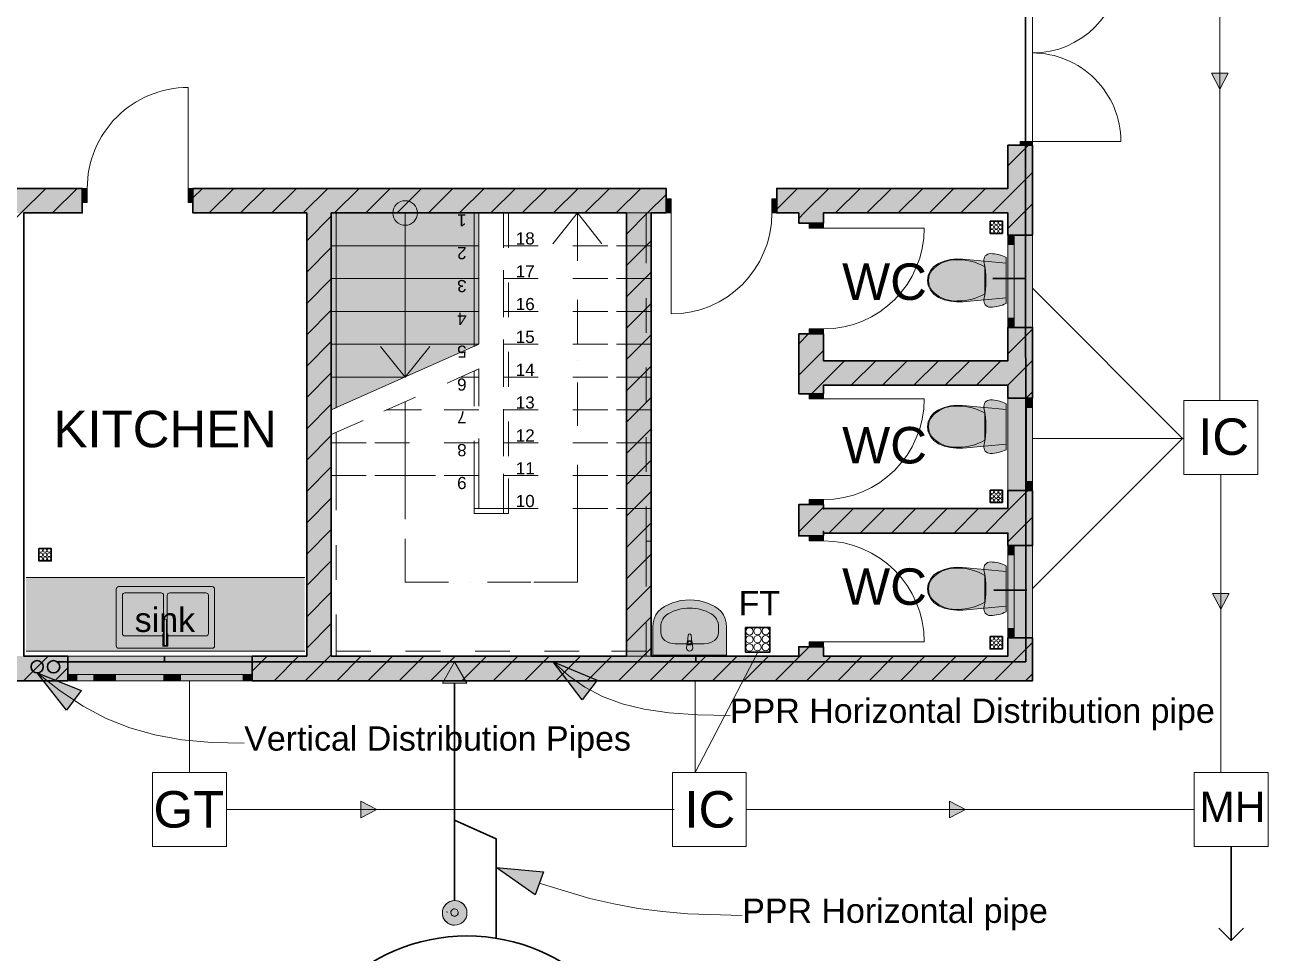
# Model space of a CAD drawing. Header units: millimetres. Extents: x 0.6 to 15.5, y 0.6 to 11.3.
# Drawn here: x 7.89 to 11.869, y 3.903 to 6.873 of the extents above; entities that cross this region are included whole.
import ezdxf

# ---------------------------------------------------------------- set-up
doc = ezdxf.new("R2010")
doc.units = ezdxf.units.MM
doc.layers.add('PDF_Geometry', color=7, linetype='Continuous', true_color=0x029e21)
doc.layers.add('PDF_Solid Fills', color=7, linetype='Continuous', true_color=0xffffff)
doc.layers.add('PDF_Text', color=7, linetype='Continuous')
doc.styles.add('PDF Arial-BoldMT', font='arial.ttf')
doc.styles.add('PDF ArialMT', font='arial.ttf')

msp = doc.modelspace()

# ---------------------------------------------------------------- hatches: boundary and pattern name
at = {"layer": 'PDF_Solid Fills', "transparency": 33554559}
for color, points in [(256, [(11.0358, 6.1999), (11.0358, 6.4873), (11.0752, 6.4873), (11.1146, 6.4873), (11.1146, 6.1999), (11.0555, 6.1999)]), (256, [(7.3679, 6.3495), (8.0736, 6.3495), (8.0736, 6.3042), (8.0736, 6.2708), (7.3679, 6.2708), (7.3679, 6.316)]), (256, [(8.4279, 6.3042), (8.4279, 6.3495), (9.9419, 6.3495), (9.9419, 6.316), (9.9419, 6.2708), (8.4279, 6.2708)]), (256, [(10.2963, 6.3495), (11.0358, 6.3495), (11.0358, 6.2708), (10.2963, 6.2708), (10.2963, 6.316)]), (256, [(10.3665, 6.2708), (10.4453, 6.2708), (10.4453, 6.2385), (10.4, 6.2385), (10.3665, 6.2385)]), (256, [(11.0358, 5.9047), (11.0358, 6.1999), (11.0555, 6.1999), (11.1146, 6.1999), (11.1146, 5.9047), (11.0555, 5.9047)]), (256, [(11.0301, 6.1288), (11.0301, 5.9817), (11.0242, 5.9789), (11.0181, 5.9764), (11.0119, 5.9744), (11.0055, 5.9727), (10.9991, 5.9713), (10.9926, 5.9703), (10.9861, 5.9698), (10.9795, 5.9696), (10.975, 5.9701), (10.9706, 5.9716), (10.9668, 5.974), (10.9635, 5.9772), (10.961, 5.981), (10.9594, 5.9853), (10.9588, 5.9898), (10.9593, 5.9944), (10.9619, 6.0095), (10.9638, 6.0246), (10.965, 6.0399), (10.9654, 6.0552), (10.965, 6.0705), (10.9638, 6.0858), (10.9619, 6.101), (10.9593, 6.116), (10.9588, 6.1206), (10.9594, 6.1251), (10.961, 6.1294), (10.9635, 6.1333), (10.9668, 6.1364), (10.9706, 6.1388), (10.975, 6.1403), (10.9795, 6.1408), (10.9861, 6.1407), (10.9926, 6.1401), (10.9991, 6.1391), (11.0055, 6.1378), (11.0119, 6.136), (11.0181, 6.134), (11.0242, 6.1316)]), (256, [(10.8516, 6.1219), (10.8718, 6.1241), (10.8921, 6.1234), (11.0301, 6.1107), (11.0301, 5.9997), (10.8921, 5.987), (10.8718, 5.9864), (10.8516, 5.9885), (10.832, 5.9934), (10.8135, 6.0009), (10.7989, 6.011), (10.7876, 6.024), (10.7806, 6.039), (10.7781, 6.0552), (10.7806, 6.0714), (10.7876, 6.0864), (10.7989, 6.0995), (10.8135, 6.1096), (10.832, 6.117)]), (256, [(11.0358, 5.6781), (11.0358, 5.9047), (11.0555, 5.9047), (11.1146, 5.9047), (11.1146, 5.6781), (11.0949, 5.6781)]), (256, [(10.3665, 5.6926), (10.3665, 5.8842), (10.4, 5.8842), (10.4453, 5.8842), (10.4453, 5.6926), (10.4, 5.6926)]), (256, [(10.8516, 5.654), (10.8718, 5.6561), (10.8921, 5.6555), (11.0301, 5.6428), (11.0301, 5.5318), (10.8921, 5.519), (10.8718, 5.5184), (10.8516, 5.5206), (10.832, 5.5255), (10.8135, 5.5329), (10.7989, 5.543), (10.7876, 5.556), (10.7806, 5.5711), (10.7781, 5.5873), (10.7806, 5.6034), (10.7876, 5.6185), (10.7989, 5.6315), (10.8135, 5.6416), (10.832, 5.6491)]), (256, [(11.0301, 5.6608), (11.0301, 5.5137), (11.0242, 5.5109), (11.0181, 5.5085), (11.0119, 5.5064), (11.0055, 5.5047), (10.9991, 5.5034), (10.9926, 5.5024), (10.9861, 5.5018), (10.9795, 5.5016), (10.975, 5.5021), (10.9706, 5.5036), (10.9668, 5.506), (10.9635, 5.5092), (10.961, 5.5131), (10.9594, 5.5173), (10.9588, 5.5219), (10.9593, 5.5264), (10.9619, 5.5415), (10.9638, 5.5567), (10.965, 5.572), (10.9654, 5.5873), (10.965, 5.6026), (10.9638, 5.6178), (10.9619, 5.633), (10.9593, 5.6481), (10.9588, 5.6527), (10.9594, 5.6572), (10.961, 5.6615), (10.9635, 5.6653), (10.9668, 5.6685), (10.9706, 5.6709), (10.975, 5.6724), (10.9795, 5.6729), (10.9861, 5.6727), (10.9926, 5.6721), (10.9991, 5.6712), (11.0055, 5.6698), (11.0119, 5.6681), (11.0181, 5.666), (11.0242, 5.6636)]), (256, [(11.1146, 5.3828), (11.0949, 5.3828), (11.0358, 5.3828), (11.0358, 5.6781), (11.0949, 5.6781), (11.1146, 5.6781)]), (256, [(11.0949, 5.3828), (11.1146, 5.3828), (11.1146, 5.2071), (11.0555, 5.2071), (11.0358, 5.2071), (11.0358, 5.3828)]), (256, [(10.3665, 5.2377), (10.3665, 5.3383), (10.4, 5.3383), (10.4453, 5.3383), (10.4453, 5.2377), (10.4, 5.2377)]), (256, [(11.0358, 5.2071), (11.0555, 5.2071), (11.1146, 5.2071), (11.1146, 4.9119), (11.0555, 4.9119), (11.0358, 4.9119)]), (256, [(10.8516, 5.1356), (10.8718, 5.1377), (10.8921, 5.1371), (11.0301, 5.1244), (11.0301, 5.0134), (10.8921, 5.0006), (10.8718, 5), (10.8516, 5.0022), (10.832, 5.0071), (10.8135, 5.0145), (10.7989, 5.0246), (10.7876, 5.0377), (10.7806, 5.0527), (10.7781, 5.0689), (10.7806, 5.0851), (10.7876, 5.1001), (10.7989, 5.1131), (10.8135, 5.1232), (10.832, 5.1307)]), (256, [(11.0301, 5.1424), (11.0301, 4.9953), (11.0242, 4.9925), (11.0181, 4.9901), (11.0119, 4.9881), (11.0055, 4.9863), (10.9991, 4.985), (10.9926, 4.984), (10.9861, 4.9834), (10.9795, 4.9832), (10.975, 4.9838), (10.9706, 4.9853), (10.9668, 4.9877), (10.9635, 4.9908), (10.961, 4.9947), (10.9594, 4.999), (10.9588, 5.0035), (10.9593, 5.0081), (10.9619, 5.0231), (10.9638, 5.0383), (10.965, 5.0536), (10.9654, 5.0689), (10.965, 5.0842), (10.9638, 5.0995), (10.9619, 5.1146), (10.9593, 5.1297), (10.9588, 5.1343), (10.9594, 5.1388), (10.961, 5.1431), (10.9635, 5.1469), (10.9668, 5.1501), (10.9706, 5.1525), (10.975, 5.154), (10.9795, 5.1545), (10.9861, 5.1543), (10.9926, 5.1538), (10.9991, 5.1528), (11.0055, 5.1514), (11.0119, 5.1497), (11.0181, 5.1477), (11.0242, 5.1452)]), (256, [(8.4892, 5.0756), (8.4948, 5.0733), (8.4971, 5.0677), (8.4971, 4.8866), (8.4948, 4.881), (8.4892, 4.8787), (8.19, 4.8787), (8.1844, 4.881), (8.1821, 4.8866), (8.1821, 5.0677), (8.1844, 5.0733), (8.19, 5.0756)]), (256, [(10.1355, 4.8568), (9.8992, 4.8568), (9.8992, 4.947), (9.9004, 4.9603), (9.9038, 4.9731), (9.9093, 4.9851), (9.9168, 4.9959), (9.926, 5.0052), (9.9366, 5.0125), (9.9622, 5.0243), (9.9894, 5.0316), (10.0174, 5.034), (10.0453, 5.0316), (10.0725, 5.0243), (10.0981, 5.0125), (10.1088, 5.0052), (10.1179, 4.9959), (10.1254, 4.9851), (10.1309, 4.9731), (10.1343, 4.9603), (10.1355, 4.947)]), (256, [(8.3431, 4.9684), (8.3431, 4.8905), (8.3421, 4.8881), (8.3396, 4.887), (8.3371, 4.8881), (8.3361, 4.8905), (8.3361, 4.9684), (8.3371, 4.9709), (8.3396, 4.972), (8.3421, 4.971)]), (256, [(8.3475, 4.9106), (8.3475, 4.885), (8.3317, 4.885), (8.3317, 4.9106), (8.3361, 4.9106), (8.3361, 4.8905), (8.3371, 4.8881), (8.3396, 4.887), (8.3421, 4.8881), (8.3431, 4.8905), (8.3431, 4.9106)]), (256, [(10.0272, 4.8794), (10.0243, 4.8724), (10.0174, 4.8695), (10.0104, 4.8724), (10.0075, 4.8794), (10.0091, 4.8959), (10.0104, 4.8996), (10.013, 4.9205), (10.0144, 4.9232), (10.0174, 4.9243), (10.0203, 4.9232), (10.0217, 4.9205), (10.0243, 4.8996), (10.0256, 4.8959)]), (256, [(11.0358, 4.8534), (11.0358, 4.9119), (11.0555, 4.9119), (11.1146, 4.9119), (11.1146, 4.7747)]), (256, [(10.3665, 4.8534), (10.3665, 4.8833), (10.4, 4.8833), (10.4453, 4.8833), (10.4453, 4.8534)]), (256, [(8.027, 4.8534), (8.027, 4.7944), (8.027, 4.7747), (7.486, 4.7747), (7.486, 4.7944), (7.486, 4.8534)]), (256, [(8.027, 4.7747), (8.027, 4.7944), (8.027, 4.8534), (8.6175, 4.8534), (8.6175, 4.7944), (8.6175, 4.7747)]), (256, [(11.0358, 4.8534), (11.1146, 4.7747), (8.6175, 4.7747), (8.6175, 4.7944), (8.6175, 4.8534)]), (7, [(9.2265, 4.0386), (9.2278, 4.044), (9.2344, 4.0564), (9.2449, 4.0657), (9.2653, 4.0715), (9.2785, 4.0692), (9.2902, 4.0627), (9.3016, 4.0473), (9.3045, 4.0284), (9.2981, 4.0103), (9.2839, 3.9974), (9.2653, 3.9927), (9.2511, 3.9954), (9.2387, 4.0031), (9.2309, 4.013), (9.2266, 4.0249)])]:
    msp.add_hatch(color=color, dxfattribs=at).paths.add_polyline_path(points)

# ---------------------------------------------------------------- linework, layer by layer
at = {"layer": 'PDF_Geometry', "color": 123, "lineweight": 18, "true_color": 0x71cebe}
msp.add_lwpolyline([(1.5082, 8.7905), (11.1146, 8.7905), (11.1146, 4.7747), (6.6264, 4.7747), (6.6264, 3.2786), (5.2878, 3.2786), (5.2878, 4.7747), (1.5082, 4.7747)], close=True, dxfattribs=at)
at = {"layer": 'PDF_Geometry', "color": 5, "lineweight": 35}
for points in [[(10.019, 8.7278), (11.0913, 8.7278), (11.0928, 4.8353), (7.9935, 4.8353)], [(11.0923, 6.0608), (10.9873, 6.0608)], [(11.0961, 5.0643), (10.991, 5.0643)], [(8.3371, 4.8353), (8.3371, 4.8534)], [(10.0374, 4.8353), (10.0374, 4.8534)], [(9.2653, 4.7671), (9.2653, 4.0715)], [(9.2653, 4.3284), (9.3983, 4.2689), (9.3983, 3.9508)], [(11.7505, 4.2447), (11.7505, 3.9439)]]:
    msp.add_lwpolyline(points, dxfattribs=at)
at = {"layer": 'PDF_Geometry', "color": 7, "lineweight": 13}
for points in [[(11.714, 5.6706), (11.714, 7.914)], [(11.1146, 5.0698), (11.5946, 5.5499), (11.1146, 6.0299)], [(11.1146, 5.5499), (11.5992, 5.5499)], [(11.7173, 5.4344), (11.7173, 4.481)], [(10.0345, 4.7747), (10.0345, 4.481), (10.235, 4.8664)], [(8.4168, 4.7747), (8.4168, 4.481)], [(8.5349, 4.3629), (9.9681, 4.3629)], [(10.1982, 4.3629), (11.6324, 4.3629)], [(11.7899, 3.9833), (11.7505, 3.9439), (11.7111, 3.9833)]]:
    msp.add_lwpolyline(points, dxfattribs=at)
at = {"layer": 'PDF_Geometry', "color": 30, "lineweight": 18, "true_color": 0xff6600}
for points in [[(11.1146, 7.0653), (11.3972, 7.0653, -0.414171), (11.1146, 6.7826, -0.414223), (11.3972, 6.4999), (11.1146, 6.4999)], [(8.4122, 6.3495), (8.4122, 6.6723, 0.414238), (8.0894, 6.3495)], [(9.9577, 6.2708), (9.9577, 5.9479, 0.414193), (10.2805, 6.2708)], [(10.4453, 6.2228), (10.7681, 6.2228, -0.414146), (10.4453, 5.8999)], [(10.4453, 5.6769), (10.7681, 5.6769, -0.414192), (10.4453, 5.354)], [(10.4453, 4.8991), (10.7681, 4.8991, 0.414193), (10.4453, 5.2219)]]:
    msp.add_lwpolyline(points, format="xyb", dxfattribs=at)
at = {"layer": 'PDF_Geometry', "color": 8, "lineweight": 15, "true_color": 0x7f7f7f}
for points in [[(11.7407, 6.7179), (11.6873, 6.7179), (11.714, 6.6673)], [(11.7439, 5.054), (11.6906, 5.054), (11.7173, 5.0034)], [(8.965, 4.3895), (8.965, 4.3362), (9.0157, 4.3629)], [(10.8494, 4.3895), (10.8494, 4.3362), (10.9, 4.3629)]]:
    msp.add_lwpolyline(points, close=True, dxfattribs=at)
at = {"layer": 'PDF_Geometry', "color": 7, "lineweight": 35}
for points in [[(11.0358, 6.4873), (11.0752, 6.4873), (11.0358, 6.4873), (11.0358, 6.4704), (11.0358, 6.4873), (11.0358, 6.3495), (10.2963, 6.3495), (10.3108, 6.3495), (10.2963, 6.3495)], [(11.1146, 6.4873), (11.0752, 6.4873), (11.1146, 6.4873), (11.1146, 6.4704), (11.1146, 6.4873), (11.1146, 6.1999), (11.0555, 6.1999), (11.0358, 6.1999), (11.0358, 6.2708), (10.4453, 6.2708), (10.4453, 6.2385), (10.4, 6.2385), (10.3665, 6.2385), (10.3665, 6.2531), (10.3665, 6.2385), (10.3665, 6.2708), (10.2963, 6.2708), (10.3108, 6.2708), (10.2963, 6.2708), (10.2963, 6.316), (10.2963, 6.3495), (10.2963, 6.316), (10.2963, 6.2708)], [(7.3679, 6.3495), (7.3824, 6.3495), (7.3679, 6.3495), (7.3679, 6.316), (7.3679, 6.3495), (8.0736, 6.3495), (8.059, 6.3495), (8.0736, 6.3495), (8.0736, 6.3042), (8.0736, 6.2708), (8.0736, 6.3042), (8.0736, 6.3495)], [(9.9419, 6.3495), (8.4279, 6.3495), (8.4425, 6.3495), (8.4279, 6.3495), (8.4279, 6.3042), (8.4279, 6.2708), (8.4279, 6.3042), (8.4279, 6.3495)], [(7.486, 4.7944), (7.486, 4.7747), (8.027, 4.7747), (8.027, 4.7944), (8.027, 4.8534), (7.8862, 4.8534), (7.8862, 6.2708), (8.0736, 6.2708), (8.059, 6.2708), (8.0736, 6.2708)], [(8.4279, 6.2708), (8.4425, 6.2708), (8.4279, 6.2708), (8.7917, 6.2708), (8.7917, 4.8534), (8.6175, 4.8534), (8.6175, 4.7944), (8.6175, 4.7747)], [(10.3665, 4.8833), (10.4, 4.8833), (10.3665, 4.8833), (10.3665, 4.8688), (10.3665, 4.8833), (10.3665, 4.8534), (9.8941, 4.8534), (9.8941, 6.2708), (9.9419, 6.2708), (9.9274, 6.2708), (9.9419, 6.2708)], [(10.4453, 6.2385), (10.4453, 6.2531), (10.4453, 6.2385), (10.4, 6.2385), (10.3665, 6.2385)], [(11.0358, 6.1999), (11.0555, 6.1999)], [(10.3665, 5.8842), (10.3665, 5.8696), (10.3665, 5.8842), (10.4, 5.8842), (10.4453, 5.8842), (10.4453, 5.7983), (11.0358, 5.7983), (11.0358, 5.9047), (11.0555, 5.9047), (11.1146, 5.9047), (11.1146, 5.6781), (11.0949, 5.6781)], [(11.0358, 5.9047), (11.0555, 5.9047)], [(10.3665, 5.6926), (10.4, 5.6926), (10.3665, 5.6926), (10.3665, 5.7072), (10.3665, 5.6926), (10.3665, 5.8842), (10.4, 5.8842), (10.4453, 5.8842), (10.4453, 5.8696), (10.4453, 5.8842)], [(10.4453, 5.6926), (10.4, 5.6926), (10.4453, 5.6926), (10.4453, 5.7072), (10.4453, 5.6926), (10.4453, 5.7196), (11.0358, 5.7196), (11.0358, 5.6781), (11.0949, 5.6781), (11.1146, 5.6781)], [(10.4453, 5.2377), (10.4, 5.2377), (10.3665, 5.2377), (10.4, 5.2377), (10.4453, 5.2377), (10.4453, 5.2522), (10.4453, 5.2377), (10.4453, 5.2471), (11.0358, 5.2471), (11.0358, 5.2071), (11.0555, 5.2071), (11.1146, 5.2071), (11.1146, 5.3828), (11.0949, 5.3828), (11.0358, 5.3828), (11.0358, 5.3259), (10.4453, 5.3259), (10.4453, 5.3383), (10.4, 5.3383), (10.3665, 5.3383), (10.3665, 5.3237), (10.3665, 5.3383)], [(11.1146, 5.3828), (11.0949, 5.3828)], [(10.3665, 5.2377), (10.3665, 5.2522), (10.3665, 5.2377), (10.3665, 5.3383), (10.4, 5.3383), (10.4453, 5.3383), (10.4453, 5.3237), (10.4453, 5.3383)], [(11.0358, 5.2071), (11.0555, 5.2071)], [(10.4453, 4.8833), (10.4, 4.8833), (10.4453, 4.8833), (10.4453, 4.8688), (10.4453, 4.8833), (10.4453, 4.8534), (11.0358, 4.8534), (11.0358, 4.9119), (11.0555, 4.9119), (11.1146, 4.9119), (11.1146, 4.7747), (8.6175, 4.7747), (8.6175, 4.7944)], [(11.0358, 4.9119), (11.0555, 4.9119)], [(8.027, 4.7747), (8.027, 4.7944)]]:
    msp.add_lwpolyline(points, dxfattribs=at)
at = {"layer": 'PDF_Geometry', "color": 21, "lineweight": 9, "true_color": 0xff9955}
for points in [[(11.1014, 6.4873), (11.0358, 6.4218)], [(11.1146, 6.4003), (11.0358, 6.3216), (10.9851, 6.2708)], [(7.8075, 6.2), (7.8782, 6.2708), (7.957, 6.3495)], [(8.0572, 6.3495), (7.9785, 6.2708)], [(8.4581, 6.3495), (8.4279, 6.3194)], [(8.5583, 6.3495), (8.4796, 6.2708)], [(8.6585, 6.3495), (8.5798, 6.2708)], [(8.7587, 6.3495), (8.68, 6.2708)], [(8.859, 6.3495), (8.7802, 6.2708)], [(8.9592, 6.3495), (8.8804, 6.2708)], [(9.0594, 6.3495), (8.9807, 6.2708)], [(9.1596, 6.3495), (9.0809, 6.2708)], [(9.2598, 6.3495), (9.1811, 6.2708)], [(9.3601, 6.3495), (9.2813, 6.2708)], [(9.4603, 6.3495), (9.3815, 6.2708)], [(9.5605, 6.3495), (9.4818, 6.2708)], [(9.6607, 6.3495), (9.582, 6.2708)], [(9.7609, 6.3495), (9.6822, 6.2708)], [(9.8612, 6.3495), (9.7824, 6.2708)], [(9.8154, 6.2035), (9.8826, 6.2708), (9.9419, 6.3301)], [(10.3622, 6.3495), (10.2963, 6.2835)], [(10.4625, 6.3495), (10.3837, 6.2708), (10.3665, 6.2536)], [(10.5627, 6.3495), (10.484, 6.2708)], [(10.6629, 6.3495), (10.5842, 6.2708)], [(10.7631, 6.3495), (10.6844, 6.2708)], [(10.8633, 6.3495), (10.7846, 6.2708)], [(10.9636, 6.3495), (10.8848, 6.2708)], [(11.1146, 6.3001), (11.0358, 6.2213)], [(8.7917, 6.1821), (8.8705, 6.2608)], [(9.8154, 6.1033), (9.8941, 6.182)], [(8.7917, 6.0818), (8.8705, 6.1606)], [(8.7917, 5.9816), (8.8705, 6.0604)], [(9.8154, 6.0031), (9.8941, 6.0818)], [(9.8154, 5.9028), (9.8941, 5.9816)], [(8.7917, 5.8814), (8.8705, 5.9601)], [(11.1146, 5.8992), (11.0358, 5.8205)], [(8.7917, 5.7812), (8.8705, 5.8599)], [(9.8154, 5.8026), (9.8941, 5.8814)], [(10.398, 5.8842), (10.3665, 5.8527)], [(10.4453, 5.8312), (10.3665, 5.7525)], [(9.8154, 5.7024), (9.8941, 5.7811)], [(10.4069, 5.6926), (10.4453, 5.731), (10.5126, 5.7983)], [(10.5341, 5.7196), (10.6128, 5.7983)], [(10.6343, 5.7196), (10.7131, 5.7983)], [(10.7345, 5.7196), (10.8133, 5.7983)], [(10.8348, 5.7196), (10.9135, 5.7983)], [(10.935, 5.7196), (11.0137, 5.7983)], [(11.1146, 5.799), (11.0358, 5.7202), (11.0352, 5.7196)], [(8.7917, 5.681), (8.8705, 5.7597)], [(11.1146, 5.6987), (11.0939, 5.6781)], [(8.7917, 5.5807), (8.8705, 5.6595)], [(9.8154, 5.6021), (9.8941, 5.6809)], [(9.8154, 5.5019), (9.8941, 5.5807)], [(8.7917, 5.4805), (8.8705, 5.5593)], [(8.7917, 5.3803), (8.8705, 5.459)], [(9.8154, 5.4017), (9.8941, 5.4805)], [(9.8154, 5.3015), (9.8941, 5.3803)], [(11.0993, 5.3828), (11.0358, 5.3194), (10.9636, 5.2471)], [(8.7917, 5.2801), (8.8705, 5.3588)], [(10.4453, 5.3301), (10.3665, 5.2514)], [(10.4625, 5.2471), (10.5413, 5.3259)], [(10.5628, 5.2471), (10.6415, 5.3259)], [(10.663, 5.2471), (10.7417, 5.3259)], [(10.7632, 5.2471), (10.8419, 5.3259)], [(10.8634, 5.2471), (10.9422, 5.3259)], [(11.1146, 5.2979), (11.0358, 5.2191)], [(8.7917, 5.1799), (8.8705, 5.2586)], [(9.8154, 5.2013), (9.8941, 5.28)], [(9.8154, 5.1011), (9.8941, 5.1798)], [(8.7917, 5.0796), (8.8705, 5.1584)], [(8.7917, 4.9794), (8.8705, 5.0582)], [(9.8154, 5.0008), (9.8941, 5.0796)], [(9.8154, 4.9006), (9.8941, 4.9793)], [(8.7917, 4.8792), (8.8705, 4.9579)], [(11.1146, 4.897), (11.0534, 4.8358), (10.9923, 4.7747)], [(8.7874, 4.7747), (8.8662, 4.8534), (8.8705, 4.8577)], [(9.7896, 4.7747), (9.8684, 4.8534), (9.8941, 4.8792)], [(10.3994, 4.8833), (10.3695, 4.8534), (10.2907, 4.7747)], [(7.9642, 4.8534), (7.8855, 4.7747)], [(8.027, 4.816), (7.9857, 4.7747)], [(8.6657, 4.8534), (8.6175, 4.8053)], [(8.766, 4.8534), (8.6872, 4.7747)], [(8.9664, 4.8534), (8.8877, 4.7747)], [(9.0666, 4.8534), (8.9879, 4.7747)], [(9.1668, 4.8534), (9.0881, 4.7747)], [(9.2671, 4.8534), (9.1883, 4.7747)], [(9.3673, 4.8534), (9.2885, 4.7747)], [(9.4675, 4.8534), (9.3888, 4.7747)], [(9.5678, 4.8534), (9.489, 4.7747)], [(9.6679, 4.8534), (9.5892, 4.7747)], [(9.7682, 4.8534), (9.6894, 4.7747)], [(9.9686, 4.8534), (9.8899, 4.7747)], [(10.0688, 4.8534), (9.9901, 4.7747)], [(10.1691, 4.8534), (10.0903, 4.7747)], [(10.2693, 4.8534), (10.1905, 4.7747)], [(10.4697, 4.8534), (10.391, 4.7747)], [(10.5699, 4.8534), (10.4912, 4.7747)], [(10.6702, 4.8534), (10.5914, 4.7747)], [(10.7704, 4.8534), (10.6917, 4.7747)], [(10.8706, 4.8534), (10.7918, 4.7747)], [(10.9708, 4.8534), (10.8921, 4.7747)], [(11.1146, 4.7968), (11.1035, 4.7857), (11.0925, 4.7747)]]:
    msp.add_lwpolyline(points, dxfattribs=at)
at = {"layer": 'PDF_Geometry', "color": 30, "lineweight": 20, "true_color": 0xff6600}
for points in [[(11.0752, 6.4873), (11.0752, 6.4999), (11.1146, 6.4999), (11.1146, 6.4873)], [(8.0736, 6.3042), (8.0894, 6.3042), (8.0894, 6.3495), (8.0736, 6.3495)], [(8.4279, 6.3495), (8.4122, 6.3495), (8.4122, 6.3042), (8.4279, 6.3042)], [(9.9419, 6.2708), (9.9577, 6.2708), (9.9577, 6.316), (9.9419, 6.316)], [(10.2963, 6.316), (10.2805, 6.316), (10.2805, 6.2708), (10.2963, 6.2708)], [(10.4453, 6.2385), (10.4453, 6.2228), (10.4, 6.2228), (10.4, 6.2385)], [(10.4, 5.8842), (10.4, 5.8999), (10.4453, 5.8999), (10.4453, 5.8842)], [(10.4453, 5.6926), (10.4453, 5.6769), (10.4, 5.6769), (10.4, 5.6926)], [(10.4, 5.3383), (10.4, 5.354), (10.4453, 5.354), (10.4453, 5.3383)], [(10.4, 5.2377), (10.4, 5.2219), (10.4453, 5.2219), (10.4453, 5.2377)], [(10.4453, 4.8833), (10.4453, 4.8991), (10.4, 4.8991), (10.4, 4.8833)], [(8.1451, 4.7944), (8.1795, 4.7944), (8.1795, 4.7747), (8.1451, 4.7747), (8.1106, 4.7747), (8.1106, 4.7944)], [(8.3616, 4.7944), (8.3884, 4.7944), (8.3884, 4.7747), (8.3616, 4.7747), (8.3348, 4.7747), (8.3348, 4.7944)]]:
    msp.add_lwpolyline(points, close=True, dxfattribs=at)
at = {"layer": 'PDF_Geometry', "color": 7, "lineweight": 35}
for points in [[(9.9274, 6.3495), (9.9419, 6.3495), (9.9419, 6.316), (9.9419, 6.2708), (9.9419, 6.316), (9.9419, 6.3495)], [(8.8705, 4.8534), (8.8705, 6.2708), (9.8154, 6.2708), (9.8154, 4.8534)]]:
    msp.add_lwpolyline(points, close=True, dxfattribs=at)
at = {"layer": 'PDF_Geometry', "color": 251, "lineweight": 9, "true_color": 0x6a6a6a}
msp.add_lwpolyline([(9.1067, 6.3101, 0.414751), (9.0673, 6.2708, 0.414379), (9.1067, 6.2314, 0.413996), (9.1461, 6.2708, 0.414368)], format="xyb", close=True, dxfattribs=at)
for points in [[(9.3429, 6.2708), (8.8705, 6.2708), (8.8705, 5.6408), (9.3429, 5.8508)], [(8.8862, 6.2708), (8.8862, 5.6479), (8.8705, 5.6408), (8.8705, 6.2708)], [(8.8705, 5.5621), (8.8862, 5.5691), (8.8862, 5.4309), (8.8705, 5.4309)], [(8.8705, 5.4309), (8.9816, 5.4309)], [(9.3272, 5.4309), (9.3429, 5.4309), (9.3429, 5.3259), (9.3272, 5.3259)], [(9.3272, 5.3101), (9.3272, 5.3259), (9.4216, 5.3259), (9.4216, 5.3101)], [(9.755, 5.3259), (9.6439, 5.3259)]]:
    msp.add_lwpolyline(points, close=True, dxfattribs=at)
for points in [[(9.3429, 5.8508), (9.3429, 6.2708), (9.3272, 6.2708), (9.3272, 5.8438), (9.3429, 5.8508), (8.8705, 5.8508)], [(9.1067, 6.2708), (9.1067, 5.7458), (9.1854, 5.8443)], [(9.5328, 6.2708), (9.4216, 6.2708), (9.4216, 6.1597), (9.4216, 6.2708), (9.4374, 6.2708), (9.4374, 6.1597)], [(9.6718, 6.2708), (9.5607, 6.2708)], [(9.7366, 6.1723), (9.6579, 6.2708), (9.5791, 6.1723)], [(9.6579, 6.1176), (9.6579, 6.1319), (9.6579, 6.2708)], [(9.8783, 6.1098), (9.8783, 6.1597), (9.8783, 6.2708), (9.8941, 6.2708), (9.8941, 6.1597), (9.8941, 6.2708), (9.7829, 6.2708)], [(9.3429, 6.1658), (8.8705, 6.1658)], [(9.4216, 6.1658), (9.5328, 6.1658)], [(9.6439, 6.1658), (9.755, 6.1658)], [(9.7829, 6.1658), (9.8941, 6.1658)], [(9.4216, 5.9768), (9.4216, 6.0879)], [(9.8941, 5.9926), (9.8941, 6.1037)], [(9.3429, 6.0608), (8.8705, 6.0608)], [(9.4216, 6.0608), (9.5328, 6.0608)], [(9.4216, 6.0486), (9.4216, 5.9375)], [(9.4374, 6.0486), (9.4374, 5.9375)], [(9.6439, 6.0608), (9.755, 6.0608)], [(9.6579, 6.062), (9.6579, 6.062)], [(9.7829, 6.0608), (9.8941, 6.0608)], [(9.8941, 6.0486), (9.8941, 5.9375)], [(9.6579, 5.8537), (9.6579, 5.9926)], [(9.8783, 5.8876), (9.8783, 5.9987)], [(9.3429, 5.9558), (8.8705, 5.9558)], [(9.4216, 5.9558), (9.5328, 5.9558)], [(9.6439, 5.9558), (9.755, 5.9558)], [(9.7829, 5.9558), (9.8941, 5.9558)], [(9.4216, 5.7546), (9.4216, 5.8657)], [(9.4216, 5.8508), (9.5328, 5.8508)], [(9.6439, 5.8508), (9.755, 5.8508)], [(9.7829, 5.8508), (9.8941, 5.8508)], [(9.8941, 5.7703), (9.8941, 5.8815)], [(9.0279, 5.8443), (9.1067, 5.7458), (8.8705, 5.7458)], [(9.4216, 5.8264), (9.4216, 5.7152)], [(9.4374, 5.8264), (9.4374, 5.7152)], [(9.8941, 5.8264), (9.8941, 5.7152)], [(9.3429, 5.6531), (9.3429, 5.661), (9.3429, 5.7721), (9.2414, 5.727)], [(9.3272, 5.6531), (9.3272, 5.654), (9.3272, 5.7651), (9.3429, 5.7721), (9.3429, 5.661)], [(9.6579, 5.7981), (9.6579, 5.7981)], [(9.8783, 5.6654), (9.8783, 5.7765)], [(9.3429, 5.7458), (9.2839, 5.7458)], [(9.4216, 5.7458), (9.5328, 5.7458)], [(9.6439, 5.7458), (9.755, 5.7458)], [(9.7829, 5.7458), (9.8941, 5.7458)], [(9.6579, 5.5898), (9.6579, 5.7287)], [(9.1398, 5.6818), (9.0383, 5.6367)], [(9.1067, 5.6671), (9.1067, 5.4309), (9.1067, 5.292)], [(9.8941, 5.5481), (9.8941, 5.6592)], [(9.1587, 5.6408), (9.0476, 5.6408)], [(9.3429, 5.6408), (9.2318, 5.6408)], [(9.4216, 5.5324), (9.4216, 5.6435)], [(9.4216, 5.6408), (9.5328, 5.6408)], [(9.6439, 5.6408), (9.755, 5.6408)], [(9.7829, 5.6408), (9.8941, 5.6408)], [(8.972, 5.6073), (8.8705, 5.5621), (8.8705, 5.4309), (8.8705, 5.3198), (8.8705, 5.2979)], [(9.4216, 5.6041), (9.4216, 5.493)], [(9.4374, 5.6041), (9.4374, 5.493)], [(9.8941, 5.6041), (9.8941, 5.493)], [(8.9816, 5.5359), (8.8705, 5.5359)], [(9.1207, 5.5359), (9.0096, 5.5359)], [(9.4216, 5.437), (9.4216, 5.3259), (9.5328, 5.3259), (9.4216, 5.3259), (9.3429, 5.3259), (9.3429, 5.4309), (9.2318, 5.4309), (9.3429, 5.4309), (9.3429, 5.542), (9.3429, 5.5499)], [(9.3429, 5.5359), (9.2318, 5.5359)], [(9.3429, 5.542), (9.3429, 5.4309), (9.3272, 5.4309), (9.3272, 5.542)], [(9.4216, 5.5359), (9.5328, 5.5359)], [(9.6439, 5.5359), (9.755, 5.5359)], [(9.6579, 5.5342), (9.6579, 5.5342)], [(9.7829, 5.5359), (9.8941, 5.5359)], [(9.8783, 5.4431), (9.8783, 5.5542)], [(9.6579, 5.4648), (9.6579, 5.3259), (9.6579, 5.0897), (9.519, 5.0897)], [(8.8705, 5.4309), (8.8862, 5.4309)], [(8.8705, 5.3198), (8.8705, 5.4309)], [(8.8862, 5.4309), (8.8862, 5.3198)], [(9.1207, 5.4309), (9.0096, 5.4309)], [(9.0927, 5.4309), (9.2038, 5.4309)], [(9.4216, 5.4309), (9.5328, 5.4309)], [(9.4374, 5.4213), (9.4374, 5.3101), (9.4216, 5.3101), (9.4216, 5.4213)], [(9.6439, 5.4309), (9.755, 5.4309)], [(9.8941, 5.2148), (9.8941, 5.3259), (9.7829, 5.3259), (9.8941, 5.3259), (9.8941, 5.437)], [(9.7829, 5.4309), (9.8941, 5.4309)], [(9.8941, 5.3819), (9.8941, 5.332), (9.8941, 5.2209), (9.8783, 5.2209), (9.8941, 5.2209), (9.8941, 5.1098)], [(9.8783, 5.0757), (9.8783, 5.1098), (9.8783, 5.2209), (9.8783, 5.332)], [(9.1067, 5.2286), (9.1067, 5.0897), (9.2455, 5.0897)], [(8.8705, 5.2087), (8.8705, 5.0975)], [(8.8705, 5.0757), (8.8705, 5.1868)], [(8.8862, 5.2087), (8.8862, 5.0975)], [(9.8941, 5.0757), (9.8941, 5.1868)], [(9.315, 5.0897), (9.315, 5.0897)], [(9.3705, 5.0897), (9.5094, 5.0897)], [(8.8705, 4.9864), (8.8705, 4.9646), (8.8705, 4.8534), (8.9816, 4.8534)], [(8.8862, 4.9864), (8.8862, 4.9646), (8.8862, 4.8534), (8.8705, 4.8534), (8.8705, 4.9646)], [(9.7593, 4.8534), (9.7829, 4.8534), (9.8941, 4.8534), (9.8941, 4.9646), (9.8941, 4.9987)], [(9.8941, 4.9646), (9.8941, 4.8534), (9.8783, 4.8534), (9.8783, 4.9646)], [(8.9973, 4.8534), (8.8862, 4.8534), (8.8862, 4.8692), (8.9973, 4.8692)], [(9.1084, 4.8692), (9.2195, 4.8692)], [(9.3306, 4.8692), (9.4418, 4.8692)], [(9.5529, 4.8692), (9.664, 4.8692)], [(9.7672, 4.8692), (9.8783, 4.8692), (9.8783, 4.8534), (9.7672, 4.8534)], [(9.0927, 4.8534), (9.2038, 4.8534)], [(9.2116, 4.8534), (9.1005, 4.8534)], [(9.3149, 4.8534), (9.426, 4.8534)], [(9.4339, 4.8534), (9.3227, 4.8534)], [(9.5371, 4.8534), (9.6482, 4.8534)], [(9.6561, 4.8534), (9.545, 4.8534)]]:
    msp.add_lwpolyline(points, dxfattribs=at)
at = {"layer": 'PDF_Geometry', "color": 5, "lineweight": 35}
for points in [[(10.9788, 6.2449), (11.0181, 6.2449), (11.0181, 6.2055), (10.9788, 6.2055)], [(10.9788, 5.3842), (11.0181, 5.3842), (11.0181, 5.3449), (10.9788, 5.3449)], [(7.9347, 5.1975), (7.9741, 5.1975), (7.9741, 5.1581), (7.9347, 5.1581)], [(10.1957, 4.9452), (10.2744, 4.9452), (10.2744, 4.8664), (10.1957, 4.8664)], [(10.9788, 4.9159), (11.0181, 4.9159), (11.0181, 4.8765), (10.9788, 4.8765)]]:
    msp.add_lwpolyline(points, close=True, dxfattribs=at)
at = {"layer": 'PDF_Geometry', "color": 30, "lineweight": 18, "true_color": 0xff6600}
for points in [[(11.0358, 6.1999), (11.0358, 5.9047)], [(11.0358, 6.1704), (11.0358, 5.9342)], [(11.0555, 5.9342), (11.0555, 6.1704)], [(11.1146, 6.1999), (11.1146, 5.9047)], [(11.0358, 5.6781), (11.0358, 5.3828)], [(11.1146, 5.6781), (11.1146, 5.3828)], [(11.0949, 5.6485), (11.0949, 5.4123)], [(11.1146, 5.4123), (11.1146, 5.6485)], [(11.0358, 4.9119), (11.0358, 5.2071)], [(11.0358, 5.1776), (11.0358, 4.9414)], [(11.0555, 4.9414), (11.0555, 5.1776)], [(11.1146, 4.9119), (11.1146, 5.2071)], [(8.6175, 4.8534), (8.027, 4.8534)], [(8.6175, 4.7747), (8.027, 4.7747)], [(8.0565, 4.7944), (8.1106, 4.7944)], [(8.1106, 4.7747), (8.0565, 4.7747)], [(8.1795, 4.7944), (8.3348, 4.7944)], [(8.3348, 4.7747), (8.1795, 4.7747)], [(8.3884, 4.7944), (8.588, 4.7944)], [(8.588, 4.7747), (8.3884, 4.7747)]]:
    msp.add_lwpolyline(points, dxfattribs=at)
at = {"layer": 'PDF_Geometry', "color": 30, "lineweight": 20, "true_color": 0xff6600}
for points in [[(11.0358, 6.1999), (11.0358, 6.1704), (11.0555, 6.1704), (11.0555, 6.1999)], [(11.0555, 5.9047), (11.0555, 5.9342), (11.0358, 5.9342), (11.0358, 5.9047)], [(11.0949, 5.6781), (11.0949, 5.6485), (11.1146, 5.6485), (11.1146, 5.6781)], [(11.1146, 5.3828), (11.1146, 5.4123), (11.0949, 5.4123), (11.0949, 5.3828)], [(11.0358, 5.2071), (11.0358, 5.1776), (11.0555, 5.1776), (11.0555, 5.2071)], [(11.0555, 4.9119), (11.0555, 4.9414), (11.0358, 4.9414), (11.0358, 4.9119)], [(8.027, 4.7944), (8.0565, 4.7944), (8.0565, 4.7747), (8.027, 4.7747)], [(8.6175, 4.7747), (8.588, 4.7747), (8.588, 4.7944), (8.6175, 4.7944)]]:
    msp.add_lwpolyline(points, dxfattribs=at)
at = {"layer": 'PDF_Geometry', "color": 6, "lineweight": 20}
for points in [[(11.0301, 6.1288), (11.0242, 6.1316), (11.0181, 6.134), (11.0119, 6.136), (11.0055, 6.1378), (10.9991, 6.1391), (10.9926, 6.1401), (10.9861, 6.1407), (10.9795, 6.1408), (10.975, 6.1403), (10.9706, 6.1388), (10.9668, 6.1364), (10.9635, 6.1333), (10.961, 6.1294), (10.9594, 6.1251), (10.9588, 6.1206), (10.9593, 6.116), (10.9619, 6.101), (10.9638, 6.0858), (10.965, 6.0705), (10.9654, 6.0552), (10.965, 6.0399), (10.9638, 6.0246), (10.9619, 6.0095), (10.9593, 5.9944), (10.9588, 5.9898), (10.9594, 5.9853), (10.961, 5.981), (10.9635, 5.9772), (10.9668, 5.974), (10.9706, 5.9716), (10.975, 5.9701), (10.9795, 5.9696), (10.9861, 5.9698), (10.9926, 5.9703), (10.9991, 5.9713), (11.0055, 5.9727), (11.0119, 5.9744), (11.0181, 5.9764), (11.0242, 5.9789), (11.0301, 5.9817)], [(10.8516, 6.1219), (10.832, 6.117), (10.8135, 6.1096), (10.7989, 6.0995), (10.7876, 6.0864), (10.7806, 6.0714), (10.7781, 6.0552), (10.7806, 6.039), (10.7876, 6.024), (10.7989, 6.011), (10.8135, 6.0009), (10.832, 5.9934), (10.8516, 5.9885), (10.8718, 5.9864), (10.8921, 5.987), (11.0301, 5.9997), (11.0301, 6.1107), (10.8921, 6.1234), (10.8718, 6.1241)], [(10.8516, 5.654), (10.832, 5.6491), (10.8135, 5.6416), (10.7989, 5.6315), (10.7876, 5.6185), (10.7806, 5.6034), (10.7781, 5.5873), (10.7806, 5.5711), (10.7876, 5.556), (10.7989, 5.543), (10.8135, 5.5329), (10.832, 5.5255), (10.8516, 5.5206), (10.8718, 5.5184), (10.8921, 5.519), (11.0301, 5.5318), (11.0301, 5.6428), (10.8921, 5.6555), (10.8718, 5.6561)], [(11.0301, 5.6608), (11.0242, 5.6636), (11.0181, 5.666), (11.0119, 5.6681), (11.0055, 5.6698), (10.9991, 5.6712), (10.9926, 5.6721), (10.9861, 5.6727), (10.9795, 5.6729), (10.975, 5.6724), (10.9706, 5.6709), (10.9668, 5.6685), (10.9635, 5.6653), (10.961, 5.6615), (10.9594, 5.6572), (10.9588, 5.6527), (10.9593, 5.6481), (10.9619, 5.633), (10.9638, 5.6178), (10.965, 5.6026), (10.9654, 5.5873), (10.965, 5.572), (10.9638, 5.5567), (10.9619, 5.5415), (10.9593, 5.5264), (10.9588, 5.5219), (10.9594, 5.5173), (10.961, 5.5131), (10.9635, 5.5092), (10.9668, 5.506), (10.9706, 5.5036), (10.975, 5.5021), (10.9795, 5.5016), (10.9861, 5.5018), (10.9926, 5.5024), (10.9991, 5.5034), (11.0055, 5.5047), (11.0119, 5.5064), (11.0181, 5.5085), (11.0242, 5.5109), (11.0301, 5.5137)], [(10.8516, 5.1356), (10.832, 5.1307), (10.8135, 5.1232), (10.7989, 5.1131), (10.7876, 5.1001), (10.7806, 5.0851), (10.7781, 5.0689), (10.7806, 5.0527), (10.7876, 5.0377), (10.7989, 5.0246), (10.8135, 5.0145), (10.832, 5.0071), (10.8516, 5.0022), (10.8718, 5), (10.8921, 5.0006), (11.0301, 5.0134), (11.0301, 5.1244), (10.8921, 5.1371), (10.8718, 5.1377)], [(11.0301, 5.1424), (11.0242, 5.1452), (11.0181, 5.1477), (11.0119, 5.1497), (11.0055, 5.1514), (10.9991, 5.1528), (10.9926, 5.1538), (10.9861, 5.1543), (10.9795, 5.1545), (10.975, 5.154), (10.9706, 5.1525), (10.9668, 5.1501), (10.9635, 5.1469), (10.961, 5.1431), (10.9594, 5.1388), (10.9588, 5.1343), (10.9593, 5.1297), (10.9619, 5.1146), (10.9638, 5.0995), (10.965, 5.0842), (10.9654, 5.0689), (10.965, 5.0536), (10.9638, 5.0383), (10.9619, 5.0231), (10.9593, 5.0081), (10.9588, 5.0035), (10.9594, 4.999), (10.961, 4.9947), (10.9635, 4.9908), (10.9668, 4.9877), (10.9706, 4.9853), (10.975, 4.9838), (10.9795, 4.9832), (10.9861, 4.9834), (10.9926, 4.984), (10.9991, 4.985), (11.0055, 4.9863), (11.0119, 4.9881), (11.0181, 4.9901), (11.0242, 4.9925), (11.0301, 4.9953)], [(10.1355, 4.8568), (10.1355, 4.947), (10.1343, 4.9603), (10.1309, 4.9731), (10.1254, 4.9851), (10.1179, 4.9959), (10.1088, 5.0052), (10.0981, 5.0125), (10.0725, 5.0243), (10.0453, 5.0316), (10.0174, 5.034), (9.9894, 5.0316), (9.9622, 5.0243), (9.9366, 5.0125), (9.926, 5.0052), (9.9168, 4.9959), (9.9093, 4.9851), (9.9038, 4.9731), (9.9004, 4.9603), (9.8992, 4.947), (9.8992, 4.8568)]]:
    msp.add_lwpolyline(points, close=True, dxfattribs=at)
for points in [[(10.8734, 6.121, 0.015896), (10.8678, 6.1212, 0.214265), (10.7921, 6.0871, 0.157178), (10.7815, 6.0552, 0.15745), (10.7921, 6.0233, 0.214592), (10.8678, 5.9893, 0.015896), (10.8734, 5.9894, 0.007367), (10.8774, 5.9894, 0.133262), (10.962, 6.0123), (10.962, 6.0552), (10.962, 6.0981, 0.133257), (10.8774, 6.1211)], [(10.8734, 5.6531, 0.015896), (10.8678, 5.6532, 0.214592), (10.7921, 5.6192, 0.157177), (10.7815, 5.5873, 0.157178), (10.7921, 5.5553, 0.214265), (10.8678, 5.5213, 0.015896), (10.8734, 5.5215)], [(10.8774, 5.5214, 0.133257), (10.962, 5.5444), (10.962, 5.5873), (10.962, 5.6301, 0.133262), (10.8774, 5.6531, 0.00736), (10.8734, 5.6531)], [(10.8734, 5.1347, 0.015818), (10.8678, 5.1348, 0.214587), (10.7921, 5.1008, 0.157451), (10.7815, 5.0689, 0.157174), (10.7921, 5.0369, 0.214265), (10.8678, 5.0029, 0.015818), (10.8734, 5.0031)], [(10.8774, 5.003, 0.133262), (10.962, 5.026), (10.962, 5.0689), (10.962, 5.1118, 0.133262), (10.8774, 5.1347, 0.007478), (10.8734, 5.1347)], [(10.0859, 4.9889, 0.129775), (10.0173, 5.0071, 0.129735), (9.9488, 4.9889)]]:
    msp.add_lwpolyline(points, format="xyb", dxfattribs=at)
for points in [[(10.8734, 6.121), (10.8734, 6.121)], [(10.7815, 6.0552), (10.7815, 6.0552)], [(10.7921, 6.0871), (10.7921, 6.0871)], [(10.7921, 6.0233), (10.7921, 6.0233)], [(10.962, 6.0123), (10.962, 6.0123)], [(10.8734, 5.9895), (10.8734, 5.9895)], [(10.8734, 5.653), (10.8734, 5.653)], [(10.7921, 5.6192), (10.7921, 5.6192)], [(10.7815, 5.5873), (10.7815, 5.5873)], [(10.7921, 5.5553), (10.7921, 5.5553)], [(10.962, 5.5444), (10.962, 5.5444)], [(10.8734, 5.5215), (10.8734, 5.5215)], [(10.8734, 5.1346), (10.8734, 5.1346)], [(10.7921, 5.1008), (10.7921, 5.1008)], [(10.7815, 5.0689), (10.7815, 5.0689)], [(10.7921, 5.0369), (10.7921, 5.0369)], [(10.962, 5.026), (10.962, 5.026)], [(10.8734, 5.0031), (10.8734, 5.0031)], [(9.9249, 4.929), (9.9249, 4.947)], [(10.1098, 4.929), (10.1098, 4.947)], [(9.9706, 4.8932), (10.0641, 4.8932)]]:
    msp.add_lwpolyline(points, dxfattribs=at)
at = {"layer": 'PDF_Geometry', "color": 7, "lineweight": 13}
for points in [[(11.5992, 5.6706), (11.8354, 5.6706), (11.8354, 5.4344), (11.5992, 5.4344)], [(9.226, 4.7671), (9.2653, 4.8353), (9.3047, 4.7671)], [(8.2987, 4.481), (8.5349, 4.481), (8.5349, 4.2447), (8.2987, 4.2447)], [(9.962, 4.481), (10.1982, 4.481), (10.1982, 4.2447), (9.962, 4.2447)], [(11.6324, 4.481), (11.8686, 4.481), (11.8686, 4.2447), (11.6324, 4.2447)]]:
    msp.add_lwpolyline(points, close=True, dxfattribs=at)
at = {"layer": 'PDF_Geometry', "lineweight": 20}
for points in [[(8.7857, 5.1051), (7.8935, 5.1051)], [(8.3258, 5.0559), (8.3258, 5.0559)], [(8.4695, 5.0559), (8.4695, 5.0559)], [(8.7857, 4.8689), (7.8935, 4.8689)]]:
    msp.add_lwpolyline(points, dxfattribs=at)
for points in [[(8.1821, 4.8866, 0.414369), (8.19, 4.8787), (8.4892, 4.8787, 0.412508), (8.4971, 4.8866), (8.4971, 5.0677, 0.414371), (8.4892, 5.0756), (8.19, 5.0756, 0.41623), (8.1821, 5.0677)], [(8.2018, 4.926, 0.414369), (8.2097, 4.9181), (8.3258, 4.9181, 0.412508), (8.3337, 4.926), (8.3337, 5.048, 0.414371), (8.3258, 5.0559), (8.2097, 5.0559, 0.41623), (8.2018, 5.048)], [(8.3455, 4.926, 0.414397), (8.3534, 4.9181), (8.4695, 4.9181, 0.412508), (8.4774, 4.926), (8.4774, 5.048, 0.414371), (8.4695, 5.0559), (8.3534, 5.0559, 0.416258), (8.3455, 5.048)], [(8.3396, 4.972, 0.416648), (8.3361, 4.9684), (8.3361, 4.8905), (8.3361, 4.9106), (8.3317, 4.9106), (8.3317, 4.885), (8.3475, 4.885), (8.3475, 4.9106), (8.3431, 4.9106), (8.3431, 4.8905), (8.3431, 4.9684, 0.412458)], [(8.3361, 4.8905, 0.41252), (8.3396, 4.887, 0.41252), (8.3431, 4.8905, -0.41252), (8.3396, 4.887, -0.41252)]]:
    msp.add_lwpolyline(points, format="xyb", close=True, dxfattribs=at)
for points in [[(8.3318, 4.9248), (8.3318, 4.911), (8.3361, 4.911), (8.3361, 4.9248)], [(8.3474, 4.9248), (8.3431, 4.9248), (8.3431, 4.911), (8.3474, 4.911)]]:
    msp.add_lwpolyline(points, close=True, dxfattribs=at)
at = {"layer": 'PDF_Geometry', "color": 6, "lineweight": 20}
for points in [[(10.0217, 4.9205, 0.380289), (10.0174, 4.9243, 0.376883), (10.013, 4.9205), (10.0104, 4.8996, 0.127323), (10.0091, 4.8959), (10.0075, 4.8794, 0.415489), (10.0174, 4.8695, 0.41549), (10.0272, 4.8794), (10.0256, 4.8959, 0.127441), (10.0243, 4.8996)], [(10.0227, 4.895), (10.0227, 4.8892), (10.012, 4.8892), (10.012, 4.895, -0.413583), (10.0174, 4.9004, -0.413582)]]:
    msp.add_lwpolyline(points, format="xyb", close=True, dxfattribs=at)
at = {"layer": 'PDF_Geometry', "color": 161, "lineweight": 25, "true_color": 0x40a5ff}
for points in [[(9.6729, 4.7141), (9.5809, 4.8353), (9.7212, 4.7764)], [(8.0232, 4.6804), (7.9292, 4.7999), (8.0704, 4.7434)], [(9.5226, 4.09), (9.3983, 4.1777), (9.5498, 4.1639)]]:
    msp.add_lwpolyline(points, close=True, dxfattribs=at)
at = {"layer": 'PDF_Geometry', "color": 151, "lineweight": 18, "true_color": 0x80c2ff}
for points in [[(9.5809, 4.8353), (9.6302, 4.7908), (9.6822, 4.754), (9.7387, 4.7242), (9.8014, 4.7009), (9.8719, 4.6837), (9.9518, 4.672), (10.0428, 4.6654), (10.1466, 4.6633)], [(7.9292, 4.7999), (8.0035, 4.7417), (8.0763, 4.6934), (8.1497, 4.6543), (8.2255, 4.6238), (8.3057, 4.6012), (8.3922, 4.586), (8.4869, 4.5773), (8.5919, 4.5745)], [(9.5362, 4.127), (9.6976, 4.0786), (9.7752, 4.0606), (9.8525, 4.0466), (9.9308, 4.0361), (10.0116, 4.029), (10.1857, 4.0235)]]:
    msp.add_lwpolyline(points, dxfattribs=at)
at = {"layer": 'PDF_Geometry', "color": 8, "lineweight": 15, "true_color": 0x7f7f7f}
for points in [[(9.2265, 4.0386), (9.2278, 4.044, -0.181624), (9.2449, 4.0657, -0.138844), (9.2653, 4.0715, -0.171076), (9.2902, 4.0627, -0.225719), (9.3047, 4.0321, -0.414001), (9.2653, 3.9927, -0.188224), (9.2387, 4.0031, -0.163079), (9.2266, 4.0249, -0.049177), (9.226, 4.0321, -0.040423)], [(9.2399, 4.0362), (9.2416, 4.0339, -0.034995)]]:
    msp.add_lwpolyline(points, format="xyb", close=True, dxfattribs=at)
msp.add_lwpolyline([(9.2637, 4.0216, 0.289316), (9.2761, 4.0295, 0.085288), (9.2767, 4.0333, 0.413738), (9.2649, 4.0451, 0.065707), (9.2618, 4.0447, 0.178038), (9.2552, 4.0399, 0.157959), (9.253, 4.0332, 0.224599), (9.2572, 4.0243, 0.137511), (9.263, 4.0216)], format="xyb", dxfattribs=at)
at = {"layer": 'PDF_Geometry', "color": 7, "lineweight": 13}
for centre, radius in [((10.9849, 6.239), 0.0059), ((10.9849, 6.2251), 0.0059), ((10.9849, 6.2125), 0.0059), ((10.9986, 6.239), 0.0059), ((10.9986, 6.2251), 0.0059), ((10.9986, 6.2125), 0.0059), ((11.0115, 6.239), 0.0059), ((11.0115, 6.2251), 0.0059), ((11.0115, 6.2125), 0.0059), ((10.9849, 5.3783), 0.0059), ((10.9986, 5.3783), 0.0059), ((11.0115, 5.3783), 0.0059), ((10.9849, 5.3645), 0.0059), ((10.9849, 5.3518), 0.0059), ((10.9986, 5.3645), 0.0059), ((10.9986, 5.3518), 0.0059), ((11.0115, 5.3645), 0.0059), ((11.0115, 5.3518), 0.0059), ((7.9408, 5.1916), 0.0059), ((7.9408, 5.1778), 0.0059), ((7.9544, 5.1916), 0.0059), ((7.9544, 5.1778), 0.0059), ((7.9674, 5.1916), 0.0059), ((7.9674, 5.1778), 0.0059), ((7.9408, 5.1651), 0.0059), ((7.9544, 5.1651), 0.0059), ((7.9674, 5.1651), 0.0059), ((10.2089, 4.9326), 0.0118), ((10.2347, 4.9334), 0.0118), ((10.2607, 4.9334), 0.0118), ((10.2089, 4.9069), 0.0118), ((10.2347, 4.9077), 0.0118), ((10.2607, 4.9077), 0.0118), ((10.9849, 4.91), 0.0059), ((10.9849, 4.8962), 0.0059), ((10.9986, 4.91), 0.0059), ((10.9986, 4.8962), 0.0059), ((11.0115, 4.91), 0.0059), ((11.0115, 4.8962), 0.0059), ((10.2089, 4.8813), 0.0118), ((10.2347, 4.882), 0.0118), ((10.2607, 4.882), 0.0118), ((10.9849, 4.8835), 0.0059), ((10.9986, 4.8835), 0.0059), ((11.0115, 4.8835), 0.0059), ((9.2653, 4.0321), 0.0394), ((9.2649, 4.0333), 0.0118)]:
    msp.add_circle(centre, radius, dxfattribs=at)
at = {"layer": 'PDF_Geometry', "color": 5, "lineweight": 35}
for centre, radius in [((7.9292, 4.8196), 0.0197), ((7.9816, 4.8196), 0.0197), ((9.3047, 3.3678), 0.5906)]:
    msp.add_circle(centre, radius, dxfattribs=at)
at = {"layer": 'PDF_Geometry', "color": 7, "lineweight": 0}
msp.add_circle((9.2649, 4.0334), 0.0118, dxfattribs=at)
at = {"layer": 'PDF_Geometry', "color": 6, "lineweight": 20}
for centre, radius, start, end in [((10.0174, 4.8951), 0.00831, 90.1718, 147.2751), ((10.0174, 4.8952), 0.00826, 32.5367, 90.0164)]:
    msp.add_arc(centre, radius, start, end, dxfattribs=at)
for points in [[(10.8734, 6.121), (10.8747, 6.121), (10.876, 6.1211), (10.8774, 6.1211)], [(10.8774, 5.5214), (10.876, 5.5214), (10.8747, 5.5214), (10.8734, 5.5214)], [(9.9249, 4.947), (9.9249, 4.9645), (9.9341, 4.9806), (9.9488, 4.9889)], [(10.0859, 4.9889), (10.1006, 4.9806), (10.1098, 4.9645), (10.1098, 4.947)], [(10.8774, 5.003), (10.876, 5.003), (10.8747, 5.0031), (10.8734, 5.0031)], [(9.9706, 4.8932), (9.9453, 4.8932), (9.9249, 4.9092), (9.9249, 4.929)], [(10.1098, 4.929), (10.1098, 4.9092), (10.0893, 4.8932), (10.0641, 4.8932)]]:
    msp.add_open_spline(points, degree=3, dxfattribs=at)
at = {"layer": 'PDF_Geometry', "color": 8, "lineweight": 15, "true_color": 0x7f7f7f}
msp.add_open_spline([(9.2637, 4.0216), (9.2634, 4.0216), (9.2632, 4.0216), (9.263, 4.0216)], degree=3, dxfattribs=at)
at = {"layer": 'PDF_Solid Fills', "color": 7, "lineweight": 0, "transparency": 33554559}
for points in [[(11.714, 6.6673), (11.6873, 6.7179), (11.7407, 6.7179)], [(11.7173, 5.0034), (11.6906, 5.054), (11.7439, 5.054)], [(9.2653, 4.8353), (9.3047, 4.7671), (9.226, 4.7671)], [(9.0157, 4.3629), (8.965, 4.3362), (8.965, 4.3895)], [(10.9, 4.3629), (10.8494, 4.3362), (10.8494, 4.3895)]]:
    msp.add_solid(points, dxfattribs=at)
at = {"layer": 'PDF_Solid Fills', "lineweight": 0, "transparency": 33554559}
for points in [[(11.0752, 6.4873), (11.0752, 6.4999), (11.1146, 6.4873), (11.1146, 6.4999)], [(8.0736, 6.3042), (8.0736, 6.3495), (8.0894, 6.3042), (8.0894, 6.3495)], [(8.4279, 6.3495), (8.4279, 6.3042), (8.4122, 6.3495), (8.4122, 6.3042)], [(9.9419, 6.2708), (9.9419, 6.316), (9.9577, 6.2708), (9.9577, 6.316)], [(10.2963, 6.316), (10.2963, 6.2708), (10.2805, 6.316), (10.2805, 6.2708)], [(8.7917, 6.2708), (8.8705, 6.2708), (8.7917, 4.8534), (8.8705, 4.8534)], [(9.3429, 6.2708), (9.3429, 5.8508), (8.8705, 6.2708), (8.8705, 5.6408)], [(8.8705, 6.2708), (8.8862, 6.2708), (8.8705, 5.6408), (8.8862, 5.6479)], [(9.3272, 6.2708), (9.3429, 6.2708), (9.3272, 5.8438), (9.3429, 5.8508)], [(9.8154, 6.2708), (9.8941, 6.2708), (9.8154, 4.8534), (9.8941, 4.8534)], [(10.4453, 6.2385), (10.4453, 6.2228), (10.4, 6.2385), (10.4, 6.2228)], [(11.0358, 6.1999), (11.0555, 6.1999), (11.0358, 6.1704), (11.0555, 6.1704)], [(11.0358, 6.1704), (11.0555, 6.1704), (11.0358, 5.9342), (11.0555, 5.9342)], [(11.0555, 5.9047), (11.0358, 5.9047), (11.0555, 5.9342), (11.0358, 5.9342)], [(10.4, 5.8842), (10.4, 5.8999), (10.4453, 5.8842), (10.4453, 5.8999)], [(10.4453, 5.7196), (10.4453, 5.7983), (11.0358, 5.7196), (11.0358, 5.7983)], [(10.4453, 5.6926), (10.4453, 5.6769), (10.4, 5.6926), (10.4, 5.6769)], [(11.0949, 5.6781), (11.1146, 5.6781), (11.0949, 5.6485), (11.1146, 5.6485)], [(11.0949, 5.6485), (11.1146, 5.6485), (11.0949, 5.4123), (11.1146, 5.4123)], [(11.1146, 5.3828), (11.0949, 5.3828), (11.1146, 5.4123), (11.0949, 5.4123)], [(10.4, 5.3383), (10.4, 5.354), (10.4453, 5.3383), (10.4453, 5.354)], [(10.4453, 5.2471), (10.4453, 5.3259), (11.0358, 5.2471), (11.0358, 5.3259)], [(10.4, 5.2377), (10.4453, 5.2377), (10.4, 5.2219), (10.4453, 5.2219)], [(11.0358, 5.2071), (11.0555, 5.2071), (11.0358, 5.1776), (11.0555, 5.1776)], [(11.0555, 4.9414), (11.0358, 4.9414), (11.0555, 5.1776), (11.0358, 5.1776)], [(8.7857, 5.1051), (8.7857, 4.8689), (7.8935, 5.1051), (7.8935, 4.8689)], [(11.0555, 4.9119), (11.0358, 4.9119), (11.0555, 4.9414), (11.0358, 4.9414)], [(8.3318, 4.9248), (8.3361, 4.9248), (8.3318, 4.911), (8.3361, 4.911)], [(8.3474, 4.9248), (8.3474, 4.911), (8.3431, 4.9248), (8.3431, 4.911)], [(10.4453, 4.8833), (10.4, 4.8833), (10.4453, 4.8991), (10.4, 4.8991)], [(8.027, 4.7944), (8.0565, 4.7944), (8.027, 4.7747), (8.0565, 4.7747)], [(8.1106, 4.7747), (8.0565, 4.7747), (8.1106, 4.7944), (8.0565, 4.7944)], [(8.1451, 4.7747), (8.1106, 4.7747), (8.1451, 4.7944), (8.1106, 4.7944)], [(8.1451, 4.7944), (8.1795, 4.7944), (8.1451, 4.7747), (8.1795, 4.7747)], [(8.3348, 4.7747), (8.1795, 4.7747), (8.3348, 4.7944), (8.1795, 4.7944)], [(8.3616, 4.7747), (8.3348, 4.7747), (8.3616, 4.7944), (8.3348, 4.7944)], [(8.3616, 4.7944), (8.3884, 4.7944), (8.3616, 4.7747), (8.3884, 4.7747)], [(8.588, 4.7747), (8.3884, 4.7747), (8.588, 4.7944), (8.3884, 4.7944)], [(8.6175, 4.7747), (8.588, 4.7747), (8.6175, 4.7944), (8.588, 4.7944)]]:
    msp.add_solid(points, dxfattribs=at)
at = {"layer": 'PDF_Solid Fills', "color": 161, "lineweight": 0, "true_color": 0x40a5ff, "transparency": 33554559}
for points in [[(9.5809, 4.8353), (9.7212, 4.7764), (9.6729, 4.7141)], [(7.9292, 4.7999), (8.0704, 4.7434), (8.0232, 4.6804)], [(9.3983, 4.1777), (9.5498, 4.1639), (9.5226, 4.09)]]:
    msp.add_solid(points, dxfattribs=at)

# ---------------------------------------------------------------- texts
at = {"layer": 'PDF_Text', "color": 251, "true_color": 0x6a6a6a, "char_height": 0.0389, "attachment_point": 4, "rotation": 180, "style": 'PDF ArialMT'}
for s, insert in [('1', (9.3035, 6.2474)), ('2', (9.3035, 6.1424)), ('3', (9.3035, 6.0374)), ('4', (9.3035, 5.9324)), ('5', (9.3035, 5.8274)), ('6', (9.3035, 5.7224)), ('7', (9.3035, 5.6174)), ('8', (9.3035, 5.5125)), ('9', (9.3035, 5.4075))]:
    msp.add_mtext(s, dxfattribs=dict(at, insert=insert))
at = {"layer": 'PDF_Text', "color": 251, "true_color": 0x6a6a6a, "char_height": 0.03888, "attachment_point": 4, "style": 'PDF ArialMT'}
for s, insert in [('18', (9.461, 6.1892)), ('17', (9.461, 6.0842)), ('16', (9.461, 5.9793)), ('15', (9.461, 5.8743)), ('14', (9.461, 5.7693)), ('13', (9.461, 5.6643)), ('12', (9.461, 5.5593)), ('11', (9.461, 5.4543)), ('10', (9.461, 5.3493))]:
    msp.add_mtext(s, dxfattribs=dict(at, insert=insert))
at = {"layer": 'PDF_Text', "color": 173, "true_color": 0x5555ff, "attachment_point": 4, "style": 'PDF Arial-BoldMT'}
for s, insert, char_height in [('WC', (10.5053, 6.0503), 0.11663), ('KITCHEN', (7.9815, 5.579), 0.11663), ('WC', (10.5053, 5.5272), 0.11663), ('WC', (10.5053, 5.075), 0.11663), ('sink', (8.2414, 4.9691), 0.07775), ('GT', (8.3014, 4.3624), 0.11663), ('IC', (10.0005, 4.3624), 0.11663)]:
    msp.add_mtext(s, dxfattribs=dict(at, insert=insert, char_height=char_height))
at = {"layer": 'PDF_Text', "attachment_point": 4, "style": 'PDF Arial-BoldMT'}
for s, insert, char_height in [('IC', (11.6447, 5.5545), 0.11663), ('FT', (10.1742, 5.0225), 0.07775), ('MH', (11.6486, 4.3715), 0.09719)]:
    msp.add_mtext(s, dxfattribs=dict(at, insert=insert, char_height=char_height))
at = {"layer": 'PDF_Text', "color": 5, "char_height": 0.07775, "attachment_point": 4, "style": 'PDF ArialMT'}
for s, insert in [('PPR Horizontal Distribution pipe', (10.1466, 4.667)), ('Vertical Distribution Pipes', (8.5919, 4.5782)), ('PPR Horizontal pipe', (10.1857, 4.0273))]:
    msp.add_mtext(s, dxfattribs=dict(at, insert=insert))

doc.saveas('drawing.dxf')
